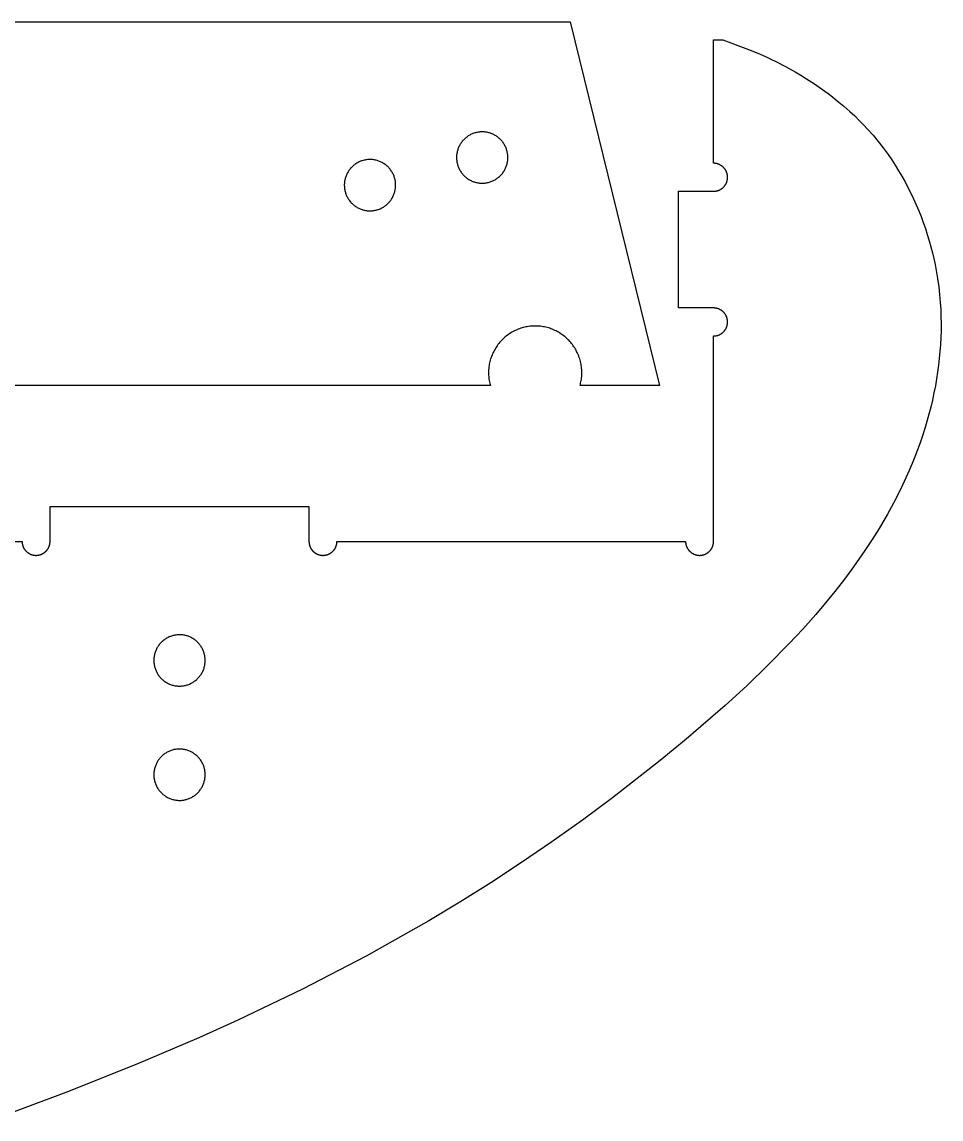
# Model space of a CAD drawing. Header units: millimetres. Extents: x 0 to 2500, y 0 to 1250.
# Drawn here: x 1076 to 1273, y 693.1 to 928.1 of the extents above; entities that cross this region are included whole.
import ezdxf

# ---------------------------------------------------------------- set-up
doc = ezdxf.new("R2010")
doc.units = ezdxf.units.MM
doc.header["$MEASUREMENT"] = 0
doc.layers.add('TAGLIO', color=56, linetype='Continuous', true_color=0x8b8b00)

msp = doc.modelspace()

# ---------------------------------------------------------------- linework, layer by layer
at = {"layer": 'TAGLIO'}
for points in [[(432.86, 928.12), (1193.46, 928.12)], [(1193.46, 928.12), (1212.66, 850.21)], [(1224.23, 924.28), (1226.25, 924.28)], [(1224.23, 897.84), (1224.23, 924.28)], [(1226.25, 924.28), (1231.73, 922.21)], [(1231.73, 922.21), (1233, 921.72), (1234.19, 921.22), (1235.37, 920.7), (1236.5, 920.18), (1237.61, 919.64), (1239.68, 918.57), (1241.71, 917.44), (1242.94, 916.71), (1244.15, 915.96), (1245.84, 914.88), (1247.39, 913.81), (1248.83, 912.76), (1249.73, 912.06), (1250.74, 911.25)], [(1250.74, 911.25), (1252.12, 910.11), (1253.47, 908.93), (1254.48, 907.99), (1255.46, 907.04), (1256.37, 906.11), (1257.25, 905.16), (1258.41, 903.85), (1259.53, 902.5), (1260.6, 901.12), (1261.63, 899.71), (1262.42, 898.57), (1263.17, 897.42), (1263.9, 896.25), (1264.6, 895.06), (1265.27, 893.86), (1265.91, 892.65), (1266.53, 891.42), (1267.11, 890.19), (1267.67, 888.94), (1268.2, 887.68), (1268.71, 886.42), (1269.18, 885.14), (1269.63, 883.85), (1270.05, 882.56), (1270.45, 881.26), (1270.81, 879.95), (1271.13, 878.69), (1271.43, 877.43), (1271.7, 876.16), (1271.95, 874.89), (1272.25, 873.13), (1272.49, 871.37), (1272.68, 869.7), (1272.83, 868.02), (1272.92, 866.53), (1272.98, 865.04), (1273, 863.55), (1272.99, 862.05), (1272.95, 860.55), (1272.87, 859.05), (1272.76, 857.55), (1272.62, 856.05), (1272.46, 854.58), (1272.26, 853.11), (1272.03, 851.64), (1271.78, 850.18), (1271.48, 848.65), (1271.15, 847.12), (1270.79, 845.6), (1270.4, 844.09), (1269.97, 842.54), (1269.51, 841.01), (1269.02, 839.48), (1268.51, 837.97), (1267.96, 836.47), (1267.39, 834.98), (1266.8, 833.5), (1266.18, 832.03), (1265.48, 830.46), (1264.75, 828.9), (1263.21, 825.82), (1261.51, 822.69), (1259.71, 819.61), (1258.21, 817.21), (1256.66, 814.85), (1254.24, 811.4), (1252.27, 808.74), (1250.24, 806.13), (1248.21, 803.65), (1246.14, 801.2), (1243.34, 798.04), (1240.46, 794.95), (1235.96, 790.36), (1231.33, 785.9), (1226.73, 781.68), (1218.34, 774.43), (1212.79, 769.86), (1202.58, 761.88), (1196.13, 757.1), (1189.58, 752.45), (1183.05, 748.01), (1176.45, 743.7), (1169.85, 739.57), (1163.17, 735.57), (1156.48, 731.72), (1149.73, 728), (1136.12, 720.93), (1122.22, 714.25), (1113.91, 710.49), (1100.6, 704.8), (1085.39, 698.74), (1070.03, 693.07)], [(1156.07, 892.85), (1156.08, 893.04), (1156.08, 893.23), (1156.07, 893.42), (1156.06, 893.61), (1156.04, 893.79), (1156.02, 893.98), (1155.99, 894.17), (1155.95, 894.35), (1155.9, 894.54), (1155.85, 894.72), (1155.79, 894.9), (1155.73, 895.08), (1155.66, 895.26), (1155.59, 895.43), (1155.5, 895.6), (1155.42, 895.77), (1155.32, 895.93), (1155.22, 896.1), (1155.12, 896.25), (1155.01, 896.41), (1154.9, 896.56), (1154.78, 896.71), (1154.65, 896.85), (1154.52, 896.99), (1154.39, 897.12), (1154.25, 897.25), (1154.1, 897.37), (1153.96, 897.49), (1153.8, 897.6), (1153.65, 897.71), (1153.49, 897.82), (1153.33, 897.91), (1153.16, 898.01), (1152.99, 898.09), (1152.82, 898.17), (1152.65, 898.25), (1152.47, 898.31), (1152.29, 898.38), (1152.11, 898.43), (1151.93, 898.48), (1151.74, 898.52), (1151.56, 898.56), (1151.37, 898.59), (1151.18, 898.62), (1150.99, 898.63), (1150.8, 898.64), (1150.61, 898.65), (1150.43, 898.65), (1150.24, 898.64), (1150.05, 898.62), (1149.86, 898.6), (1149.67, 898.57), (1149.49, 898.54), (1149.3, 898.5), (1149.12, 898.45), (1148.93, 898.4), (1148.76, 898.34), (1148.58, 898.27), (1148.4, 898.2), (1148.23, 898.12), (1148.06, 898.04), (1147.89, 897.95), (1147.73, 897.85), (1147.57, 897.75), (1147.41, 897.64), (1147.26, 897.53), (1147.11, 897.42), (1146.97, 897.29), (1146.82, 897.17), (1146.69, 897.03), (1146.56, 896.9), (1146.43, 896.76), (1146.31, 896.61), (1146.19, 896.46)], [(1146.19, 896.46), (1146.08, 896.31), (1145.97, 896.15), (1145.87, 895.99), (1145.78, 895.83), (1145.69, 895.66), (1145.6, 895.49), (1145.53, 895.32), (1145.46, 895.14), (1145.39, 894.97), (1145.33, 894.79), (1145.28, 894.6), (1145.23, 894.42), (1145.19, 894.24), (1145.15, 894.05), (1145.13, 893.86), (1145.11, 893.67), (1145.09, 893.48), (1145.08, 893.3), (1145.08, 893.11), (1145.09, 892.92), (1145.1, 892.73), (1145.11, 892.54), (1145.14, 892.35), (1145.17, 892.16), (1145.21, 891.98), (1145.25, 891.79), (1145.3, 891.61), (1145.36, 891.43), (1145.42, 891.25), (1145.49, 891.07), (1145.56, 890.9), (1145.64, 890.73), (1145.73, 890.56), (1145.82, 890.39), (1145.92, 890.23), (1146.02, 890.07), (1146.13, 889.92)], [(1224.23, 891.84), (1224.3, 891.84), (1224.37, 891.84), (1224.43, 891.85), (1224.5, 891.85), (1224.57, 891.86), (1224.64, 891.87), (1224.71, 891.88), (1224.78, 891.89), (1224.85, 891.91), (1224.92, 891.92), (1224.99, 891.94), (1225.06, 891.96), (1225.13, 891.98), (1225.2, 892), (1225.27, 892.03), (1225.34, 892.05), (1225.41, 892.08), (1225.47, 892.11), (1225.54, 892.14), (1225.61, 892.18), (1225.68, 892.21), (1225.74, 892.25), (1225.81, 892.29), (1225.87, 892.33), (1225.94, 892.37), (1226, 892.42), (1226.06, 892.46), (1226.12, 892.51), (1226.18, 892.56), (1226.24, 892.61), (1226.3, 892.67), (1226.35, 892.72), (1226.41, 892.78), (1226.46, 892.83), (1226.51, 892.89), (1226.56, 892.95), (1226.61, 893.01), (1226.66, 893.07), (1226.7, 893.14), (1226.74, 893.2), (1226.78, 893.26), (1226.82, 893.33), (1226.86, 893.4), (1226.9, 893.46), (1226.93, 893.53), (1226.96, 893.6), (1226.99, 893.67), (1227.02, 893.74), (1227.05, 893.81), (1227.07, 893.88), (1227.1, 893.95), (1227.12, 894.02), (1227.14, 894.09), (1227.15, 894.16), (1227.17, 894.23), (1227.18, 894.3), (1227.19, 894.37), (1227.2, 894.43), (1227.21, 894.5), (1227.22, 894.57), (1227.23, 894.64), (1227.23, 894.71), (1227.23, 894.78), (1227.23, 894.84), (1227.23, 894.91), (1227.23, 894.98), (1227.23, 895.04), (1227.22, 895.11), (1227.21, 895.18), (1227.2, 895.25), (1227.19, 895.32), (1227.18, 895.39), (1227.17, 895.46), (1227.15, 895.53), (1227.14, 895.6), (1227.12, 895.67), (1227.1, 895.74), (1227.07, 895.81), (1227.05, 895.88), (1227.02, 895.95), (1226.99, 896.02), (1226.96, 896.08), (1226.93, 896.15), (1226.9, 896.22), (1226.86, 896.29), (1226.82, 896.35), (1226.78, 896.42), (1226.74, 896.48), (1226.7, 896.55), (1226.66, 896.61), (1226.61, 896.67), (1226.56, 896.73), (1226.51, 896.79), (1226.46, 896.85), (1226.41, 896.91), (1226.35, 896.96), (1226.3, 897.02), (1226.24, 897.07), (1226.18, 897.12), (1226.12, 897.17), (1226.06, 897.22), (1226, 897.27), (1225.94, 897.31), (1225.87, 897.35), (1225.81, 897.39), (1225.74, 897.43), (1225.68, 897.47), (1225.61, 897.51), (1225.54, 897.54), (1225.47, 897.57), (1225.41, 897.6), (1225.34, 897.63), (1225.27, 897.66), (1225.2, 897.68), (1225.13, 897.71), (1225.06, 897.73), (1224.99, 897.75), (1224.92, 897.76), (1224.85, 897.78), (1224.78, 897.79), (1224.71, 897.8), (1224.64, 897.81), (1224.57, 897.82), (1224.5, 897.83), (1224.43, 897.84), (1224.37, 897.84), (1224.3, 897.84), (1224.23, 897.84)], [(1151.9, 887.81), (1152.08, 887.86), (1152.26, 887.91), (1152.44, 887.97), (1152.62, 888.04), (1152.79, 888.11), (1152.96, 888.19), (1153.13, 888.28), (1153.3, 888.37), (1153.46, 888.46), (1153.62, 888.57), (1153.78, 888.67), (1153.93, 888.79), (1154.08, 888.9), (1154.22, 889.03), (1154.36, 889.16), (1154.5, 889.29), (1154.63, 889.43), (1154.76, 889.57), (1154.88, 889.71), (1154.99, 889.86), (1155.1, 890.02), (1155.21, 890.17), (1155.31, 890.34), (1155.4, 890.5), (1155.49, 890.67), (1155.57, 890.84), (1155.65, 891.01), (1155.72, 891.19), (1155.78, 891.37), (1155.84, 891.55), (1155.89, 891.73), (1155.94, 891.91), (1155.98, 892.1), (1156.01, 892.28), (1156.04, 892.47), (1156.06, 892.66), (1156.07, 892.85)], [(1216.73, 866.84), (1216.73, 891.84)], [(1216.73, 891.84), (1224.23, 891.84)], [(1146.13, 889.92), (1146.24, 889.76), (1146.37, 889.62), (1146.49, 889.47), (1146.62, 889.33), (1146.76, 889.2), (1146.9, 889.06), (1147.04, 888.94), (1147.19, 888.82), (1147.34, 888.7), (1147.5, 888.59), (1147.66, 888.49), (1147.82, 888.39), (1147.99, 888.3), (1148.16, 888.21), (1148.34, 888.13), (1148.51, 888.05), (1148.69, 887.98), (1148.87, 887.92), (1149.06, 887.86), (1149.24, 887.81), (1149.43, 887.77), (1149.62, 887.73), (1149.8, 887.7), (1149.99, 887.68), (1150.19, 887.66), (1150.38, 887.65), (1150.57, 887.65), (1150.76, 887.65), (1150.95, 887.66), (1151.14, 887.68), (1151.33, 887.7), (1151.52, 887.73), (1151.71, 887.77), (1151.9, 887.81)], [(1224.23, 866.84), (1216.73, 866.84)], [(1224.23, 860.84), (1224.3, 860.84), (1224.37, 860.84), (1224.43, 860.85), (1224.5, 860.85), (1224.57, 860.86), (1224.64, 860.87), (1224.71, 860.88), (1224.78, 860.89), (1224.85, 860.91), (1224.92, 860.92), (1224.99, 860.94), (1225.06, 860.96), (1225.13, 860.98), (1225.2, 861), (1225.27, 861.03), (1225.34, 861.05), (1225.41, 861.08), (1225.47, 861.11), (1225.54, 861.14), (1225.61, 861.18), (1225.68, 861.21), (1225.74, 861.25), (1225.81, 861.29), (1225.87, 861.33), (1225.94, 861.37), (1226, 861.42), (1226.06, 861.46), (1226.12, 861.51), (1226.18, 861.56), (1226.24, 861.61), (1226.3, 861.67), (1226.35, 861.72), (1226.41, 861.78), (1226.46, 861.83), (1226.51, 861.89), (1226.56, 861.95), (1226.61, 862.01), (1226.66, 862.07), (1226.7, 862.14), (1226.74, 862.2), (1226.78, 862.26), (1226.82, 862.33), (1226.86, 862.4), (1226.9, 862.46), (1226.93, 862.53), (1226.96, 862.6), (1226.99, 862.67), (1227.02, 862.74), (1227.05, 862.81), (1227.07, 862.88), (1227.1, 862.95), (1227.12, 863.02), (1227.14, 863.09), (1227.15, 863.16), (1227.17, 863.23), (1227.18, 863.3), (1227.19, 863.37), (1227.2, 863.43), (1227.21, 863.5), (1227.22, 863.57), (1227.23, 863.64), (1227.23, 863.71), (1227.23, 863.78), (1227.23, 863.84), (1227.23, 863.91), (1227.23, 863.98), (1227.23, 864.04), (1227.22, 864.11), (1227.21, 864.18), (1227.2, 864.25), (1227.19, 864.32), (1227.18, 864.39), (1227.17, 864.46), (1227.15, 864.53), (1227.14, 864.6), (1227.12, 864.67), (1227.1, 864.74), (1227.07, 864.81), (1227.05, 864.88), (1227.02, 864.95), (1226.99, 865.02), (1226.96, 865.08), (1226.93, 865.15), (1226.9, 865.22), (1226.86, 865.29), (1226.82, 865.35), (1226.78, 865.42), (1226.74, 865.48), (1226.7, 865.55), (1226.66, 865.61), (1226.61, 865.67), (1226.56, 865.73), (1226.51, 865.79), (1226.46, 865.85), (1226.41, 865.91), (1226.35, 865.96), (1226.3, 866.02), (1226.24, 866.07), (1226.18, 866.12), (1226.12, 866.17), (1226.06, 866.22), (1226, 866.27), (1225.94, 866.31), (1225.87, 866.35), (1225.81, 866.39), (1225.74, 866.43), (1225.68, 866.47), (1225.61, 866.51), (1225.54, 866.54), (1225.47, 866.57), (1225.41, 866.6), (1225.34, 866.63), (1225.27, 866.66), (1225.2, 866.68), (1225.13, 866.71), (1225.06, 866.73), (1224.99, 866.75), (1224.92, 866.76), (1224.85, 866.78), (1224.78, 866.79), (1224.71, 866.8), (1224.64, 866.81), (1224.57, 866.82), (1224.5, 866.83), (1224.43, 866.84), (1224.37, 866.84), (1224.3, 866.84), (1224.23, 866.84)], [(1195.61, 850.21), (1195.68, 850.48), (1195.74, 850.76), (1195.8, 851.03), (1195.85, 851.31), (1195.9, 851.6), (1195.93, 851.88), (1195.96, 852.17), (1195.98, 852.46), (1195.99, 852.75), (1195.99, 853.04), (1195.99, 853.33), (1195.97, 853.62), (1195.95, 853.92), (1195.92, 854.21), (1195.88, 854.5), (1195.83, 854.79), (1195.77, 855.08), (1195.7, 855.37), (1195.63, 855.65), (1195.54, 855.93), (1195.45, 856.21), (1195.35, 856.49), (1195.25, 856.76), (1195.13, 857.03), (1195.01, 857.29), (1194.88, 857.55), (1194.75, 857.8), (1194.61, 858.05), (1194.46, 858.29), (1194.31, 858.53), (1194.15, 858.76), (1193.98, 858.99), (1193.81, 859.21), (1193.63, 859.43), (1193.44, 859.64), (1193.25, 859.85), (1193.05, 860.05), (1192.84, 860.25), (1192.63, 860.45), (1192.41, 860.64), (1192.19, 860.82), (1191.95, 861), (1191.72, 861.17), (1191.47, 861.33), (1191.23, 861.49), (1190.97, 861.64), (1190.72, 861.78), (1190.46, 861.92), (1190.19, 862.05), (1189.92, 862.17), (1189.65, 862.28), (1189.37, 862.38), (1189.1, 862.48), (1188.82, 862.56), (1188.54, 862.64), (1188.25, 862.71), (1187.97, 862.77), (1187.69, 862.83), (1187.4, 862.87), (1187.12, 862.91), (1186.84, 862.93), (1186.55, 862.95), (1186.27, 862.97), (1185.99, 862.97), (1185.71, 862.97), (1185.43, 862.95), (1185.15, 862.93), (1184.87, 862.91), (1184.58, 862.87), (1184.3, 862.83), (1184.01, 862.77), (1183.73, 862.71), (1183.45, 862.64), (1183.17, 862.56), (1182.89, 862.48), (1182.61, 862.38), (1182.34, 862.28), (1182.06, 862.17), (1181.8, 862.05), (1181.53, 861.92), (1181.27, 861.78), (1181.01, 861.64), (1180.76, 861.49), (1180.51, 861.33), (1180.27, 861.17), (1180.03, 861), (1179.8, 860.82), (1179.57, 860.64), (1179.35, 860.45), (1179.14, 860.25), (1178.93, 860.05), (1178.74, 859.85), (1178.54, 859.64), (1178.36, 859.43), (1178.18, 859.21), (1178.01, 858.99), (1177.84, 858.76), (1177.68, 858.53), (1177.53, 858.29), (1177.38, 858.05), (1177.24, 857.8), (1177.1, 857.55), (1176.97, 857.29), (1176.85, 857.03), (1176.74, 856.76), (1176.63, 856.49), (1176.53, 856.21), (1176.44, 855.93), (1176.36, 855.65), (1176.28, 855.37), (1176.22, 855.08), (1176.16, 854.79), (1176.11, 854.5), (1176.07, 854.21), (1176.04, 853.92), (1176.01, 853.62), (1176, 853.33), (1175.99, 853.04), (1176, 852.75), (1176.01, 852.46), (1176.03, 852.17), (1176.05, 851.88), (1176.09, 851.6), (1176.13, 851.31), (1176.18, 851.03), (1176.24, 850.76), (1176.31, 850.48), (1176.38, 850.21)], [(1224.23, 816.84), (1224.23, 860.84)], [(1176.38, 850.21), (449.1, 850.21)], [(1212.66, 850.21), (1195.61, 850.21)], [(1082, 816.84), (1082, 824.34)], [(1082, 824.34), (1137.5, 824.34)], [(1137.5, 824.34), (1137.5, 816.84)], [(977, 816.84), (1076, 816.84)], [(1076, 816.84), (1076, 816.78), (1076, 816.71), (1076.01, 816.64), (1076.01, 816.57), (1076.02, 816.5), (1076.03, 816.43), (1076.04, 816.37), (1076.05, 816.3), (1076.06, 816.23), (1076.08, 816.16), (1076.1, 816.09), (1076.12, 816.02), (1076.14, 815.95), (1076.16, 815.88), (1076.18, 815.81), (1076.21, 815.74), (1076.24, 815.67), (1076.27, 815.6), (1076.3, 815.53), (1076.34, 815.46), (1076.37, 815.4), (1076.41, 815.33), (1076.45, 815.26), (1076.49, 815.2), (1076.53, 815.14), (1076.58, 815.07), (1076.62, 815.01), (1076.67, 814.95), (1076.72, 814.89), (1076.77, 814.83), (1076.82, 814.78), (1076.88, 814.72), (1076.93, 814.67), (1076.99, 814.61), (1077.05, 814.56), (1077.11, 814.51), (1077.17, 814.46), (1077.23, 814.42), (1077.29, 814.37), (1077.36, 814.33), (1077.42, 814.29), (1077.49, 814.25), (1077.56, 814.21), (1077.62, 814.18), (1077.69, 814.14), (1077.76, 814.11), (1077.83, 814.08), (1077.9, 814.05), (1077.97, 814.03), (1078.03, 814), (1078.1, 813.98), (1078.17, 813.96), (1078.24, 813.94), (1078.31, 813.92), (1078.38, 813.91), (1078.45, 813.89), (1078.52, 813.88), (1078.59, 813.87), (1078.66, 813.86), (1078.73, 813.85), (1078.8, 813.85), (1078.87, 813.84), (1078.93, 813.84), (1079, 813.84), (1079.07, 813.84), (1079.13, 813.84), (1079.2, 813.85), (1079.27, 813.85), (1079.34, 813.86), (1079.41, 813.87), (1079.48, 813.88), (1079.55, 813.89), (1079.62, 813.91), (1079.69, 813.92), (1079.76, 813.94), (1079.83, 813.96), (1079.9, 813.98), (1079.97, 814), (1080.03, 814.03), (1080.1, 814.05), (1080.17, 814.08), (1080.24, 814.11), (1080.31, 814.14), (1080.38, 814.18), (1080.44, 814.21), (1080.51, 814.25), (1080.58, 814.29), (1080.64, 814.33), (1080.71, 814.37), (1080.77, 814.42), (1080.83, 814.46), (1080.89, 814.51), (1080.95, 814.56), (1081.01, 814.61), (1081.07, 814.67), (1081.12, 814.72), (1081.18, 814.78), (1081.23, 814.83), (1081.28, 814.89), (1081.33, 814.95), (1081.38, 815.01), (1081.42, 815.07), (1081.47, 815.14), (1081.51, 815.2), (1081.55, 815.26), (1081.59, 815.33), (1081.63, 815.4), (1081.66, 815.46), (1081.7, 815.53), (1081.73, 815.6), (1081.76, 815.67), (1081.79, 815.74), (1081.82, 815.81), (1081.84, 815.88), (1081.86, 815.95), (1081.88, 816.02), (1081.9, 816.09), (1081.92, 816.16), (1081.94, 816.23), (1081.95, 816.3), (1081.96, 816.37), (1081.97, 816.43), (1081.98, 816.5), (1081.99, 816.57), (1081.99, 816.64), (1082, 816.71), (1082, 816.78), (1082, 816.84)], [(1137.5, 816.84), (1137.5, 816.78), (1137.5, 816.71), (1137.51, 816.64), (1137.51, 816.57), (1137.52, 816.5), (1137.53, 816.43), (1137.54, 816.37), (1137.55, 816.3), (1137.56, 816.23), (1137.58, 816.16), (1137.6, 816.09), (1137.62, 816.02), (1137.64, 815.95), (1137.66, 815.88), (1137.68, 815.81), (1137.71, 815.74), (1137.74, 815.67), (1137.77, 815.6), (1137.8, 815.53), (1137.84, 815.46), (1137.87, 815.4), (1137.91, 815.33), (1137.95, 815.26), (1137.99, 815.2), (1138.03, 815.14), (1138.08, 815.07), (1138.12, 815.01), (1138.17, 814.95), (1138.22, 814.89), (1138.27, 814.83), (1138.32, 814.78), (1138.38, 814.72), (1138.43, 814.67), (1138.49, 814.61), (1138.55, 814.56), (1138.61, 814.51), (1138.67, 814.46), (1138.73, 814.42), (1138.79, 814.37), (1138.86, 814.33), (1138.92, 814.29), (1138.99, 814.25), (1139.06, 814.21), (1139.12, 814.18), (1139.19, 814.14), (1139.26, 814.11), (1139.33, 814.08), (1139.4, 814.05), (1139.47, 814.03), (1139.53, 814), (1139.6, 813.98), (1139.67, 813.96), (1139.74, 813.94), (1139.81, 813.92), (1139.88, 813.91), (1139.95, 813.89), (1140.02, 813.88), (1140.09, 813.87), (1140.16, 813.86), (1140.23, 813.85), (1140.3, 813.85), (1140.37, 813.84), (1140.43, 813.84), (1140.5, 813.84), (1140.57, 813.84), (1140.63, 813.84), (1140.7, 813.85), (1140.77, 813.85), (1140.84, 813.86), (1140.91, 813.87), (1140.98, 813.88), (1141.05, 813.89), (1141.12, 813.91), (1141.19, 813.92), (1141.26, 813.94), (1141.33, 813.96), (1141.4, 813.98), (1141.47, 814), (1141.53, 814.03), (1141.6, 814.05), (1141.67, 814.08), (1141.74, 814.11), (1141.81, 814.14), (1141.88, 814.18), (1141.94, 814.21), (1142.01, 814.25), (1142.08, 814.29), (1142.14, 814.33), (1142.21, 814.37), (1142.27, 814.42), (1142.33, 814.46), (1142.39, 814.51), (1142.45, 814.56), (1142.51, 814.61), (1142.57, 814.67), (1142.62, 814.72), (1142.68, 814.78), (1142.73, 814.83), (1142.78, 814.89), (1142.83, 814.95), (1142.88, 815.01), (1142.92, 815.07), (1142.97, 815.14), (1143.01, 815.2), (1143.05, 815.26), (1143.09, 815.33), (1143.13, 815.4), (1143.16, 815.46), (1143.2, 815.53), (1143.23, 815.6), (1143.26, 815.67), (1143.29, 815.74), (1143.32, 815.81), (1143.34, 815.88), (1143.36, 815.95), (1143.38, 816.02), (1143.4, 816.09), (1143.42, 816.16), (1143.44, 816.23), (1143.45, 816.3), (1143.46, 816.37), (1143.47, 816.43), (1143.48, 816.5), (1143.49, 816.57), (1143.49, 816.64), (1143.5, 816.71), (1143.5, 816.78), (1143.5, 816.84)], [(1143.5, 816.84), (1218.23, 816.84)], [(1218.23, 816.84), (1218.23, 816.78), (1218.23, 816.71), (1218.24, 816.64), (1218.24, 816.57), (1218.25, 816.5), (1218.26, 816.43), (1218.27, 816.37), (1218.28, 816.3), (1218.3, 816.23), (1218.31, 816.16), (1218.33, 816.09), (1218.35, 816.02), (1218.37, 815.95), (1218.39, 815.88), (1218.42, 815.81), (1218.44, 815.74), (1218.47, 815.67), (1218.5, 815.6), (1218.53, 815.53), (1218.57, 815.46), (1218.6, 815.4), (1218.64, 815.33), (1218.68, 815.26), (1218.72, 815.2), (1218.76, 815.14), (1218.81, 815.07), (1218.85, 815.01), (1218.9, 814.95), (1218.95, 814.89), (1219, 814.83), (1219.06, 814.78), (1219.11, 814.72), (1219.17, 814.67), (1219.22, 814.61), (1219.28, 814.56), (1219.34, 814.51), (1219.4, 814.46), (1219.46, 814.42), (1219.53, 814.37), (1219.59, 814.33), (1219.65, 814.29), (1219.72, 814.25), (1219.79, 814.21), (1219.85, 814.18), (1219.92, 814.14), (1219.99, 814.11), (1220.06, 814.08), (1220.13, 814.05), (1220.2, 814.03), (1220.27, 814), (1220.34, 813.98), (1220.41, 813.96), (1220.48, 813.94), (1220.55, 813.92), (1220.62, 813.91), (1220.69, 813.89), (1220.76, 813.88), (1220.82, 813.87), (1220.89, 813.86), (1220.96, 813.85), (1221.03, 813.85), (1221.1, 813.84), (1221.17, 813.84), (1221.23, 813.84), (1221.3, 813.84), (1221.37, 813.84), (1221.43, 813.85), (1221.5, 813.85), (1221.57, 813.86), (1221.64, 813.87), (1221.71, 813.88), (1221.78, 813.89), (1221.85, 813.91), (1221.92, 813.92), (1221.99, 813.94), (1222.06, 813.96), (1222.13, 813.98), (1222.2, 814), (1222.27, 814.03), (1222.34, 814.05), (1222.41, 814.08), (1222.47, 814.11), (1222.54, 814.14), (1222.61, 814.18), (1222.68, 814.21), (1222.74, 814.25), (1222.81, 814.29), (1222.87, 814.33), (1222.94, 814.37), (1223, 814.42), (1223.06, 814.46), (1223.12, 814.51), (1223.18, 814.56), (1223.24, 814.61), (1223.3, 814.67), (1223.35, 814.72), (1223.41, 814.78), (1223.46, 814.83), (1223.51, 814.89), (1223.56, 814.95), (1223.61, 815.01), (1223.66, 815.07), (1223.7, 815.14), (1223.74, 815.2), (1223.78, 815.26), (1223.82, 815.33), (1223.86, 815.4), (1223.9, 815.46), (1223.93, 815.53), (1223.96, 815.6), (1223.99, 815.67), (1224.02, 815.74), (1224.05, 815.81), (1224.07, 815.88), (1224.1, 815.95), (1224.12, 816.02), (1224.14, 816.09), (1224.15, 816.16), (1224.17, 816.23), (1224.18, 816.3), (1224.19, 816.37), (1224.2, 816.43), (1224.21, 816.5), (1224.22, 816.57), (1224.23, 816.64), (1224.23, 816.71), (1224.23, 816.78), (1224.23, 816.84)]]:
    msp.add_lwpolyline(points, dxfattribs=at)
for points in [[(1180.07, 898.28), (1180.1, 898.47), (1180.12, 898.66), (1180.13, 898.85), (1180.13, 899.04), (1180.13, 899.23), (1180.12, 899.43), (1180.1, 899.62), (1180.08, 899.81), (1180.05, 899.99), (1180.02, 900.18), (1179.98, 900.37), (1179.93, 900.55), (1179.87, 900.74), (1179.81, 900.92), (1179.75, 901.1), (1179.67, 901.27), (1179.59, 901.45), (1179.51, 901.62), (1179.42, 901.78), (1179.32, 901.95), (1179.22, 902.11), (1179.11, 902.27), (1179, 902.42), (1178.88, 902.57), (1178.75, 902.72), (1178.63, 902.86), (1178.49, 902.99), (1178.35, 903.12), (1178.21, 903.25), (1178.06, 903.37), (1177.91, 903.49), (1177.76, 903.6), (1177.6, 903.71), (1177.44, 903.81), (1177.27, 903.9), (1177.1, 903.99), (1176.93, 904.07), (1176.75, 904.15), (1176.58, 904.22), (1176.4, 904.28), (1176.21, 904.34), (1176.03, 904.39), (1175.85, 904.44), (1175.66, 904.48), (1175.47, 904.51), (1175.28, 904.54), (1175.09, 904.56), (1174.9, 904.57), (1174.71, 904.57), (1174.52, 904.57), (1174.33, 904.57), (1174.14, 904.55), (1173.95, 904.53), (1173.76, 904.51), (1173.57, 904.47), (1173.38, 904.43), (1173.2, 904.39), (1173.02, 904.33), (1172.83, 904.27), (1172.66, 904.21), (1172.48, 904.14), (1172.3, 904.06), (1172.13, 903.98), (1171.96, 903.89), (1171.8, 903.79), (1171.64, 903.69), (1171.48, 903.58), (1171.32, 903.47), (1171.17, 903.35), (1171.03, 903.23), (1170.88, 903.1), (1170.75, 902.97), (1170.61, 902.83), (1170.49, 902.69), (1170.36, 902.55), (1170.25, 902.39), (1170.13, 902.24), (1170.03, 902.08), (1169.92, 901.92), (1169.83, 901.76), (1169.74, 901.59), (1169.65, 901.42), (1169.58, 901.24), (1169.5, 901.07), (1169.44, 900.89), (1169.38, 900.71), (1169.32, 900.52), (1169.28, 900.34), (1169.24, 900.15), (1169.2, 899.96), (1169.18, 899.77), (1169.15, 899.58), (1169.14, 899.39), (1169.13, 899.2), (1169.13, 899.01), (1169.14, 898.82), (1169.15, 898.63), (1169.17, 898.44), (1169.19, 898.25), (1169.22, 898.06), (1169.26, 897.88), (1169.31, 897.69), (1169.36, 897.51), (1169.42, 897.32), (1169.48, 897.14), (1169.55, 896.97), (1169.63, 896.79), (1169.71, 896.62), (1169.8, 896.45), (1169.89, 896.28), (1169.99, 896.12), (1170.1, 895.96), (1170.21, 895.81), (1170.32, 895.65), (1170.45, 895.51), (1170.57, 895.36), (1170.7, 895.23), (1170.84, 895.09), (1170.98, 894.96), (1171.12, 894.84), (1171.27, 894.72), (1171.43, 894.61), (1171.58, 894.5), (1171.74, 894.39), (1171.91, 894.3), (1172.08, 894.2), (1172.25, 894.12), (1172.42, 894.04), (1172.6, 893.97), (1172.77, 893.9), (1172.96, 893.84), (1173.14, 893.78), (1173.32, 893.73), (1173.51, 893.69), (1173.7, 893.66), (1173.89, 893.63), (1174.08, 893.6), (1174.27, 893.59), (1174.46, 893.58), (1174.65, 893.58), (1174.84, 893.58), (1175.03, 893.59), (1175.22, 893.61), (1175.41, 893.63), (1175.6, 893.66), (1175.78, 893.7), (1175.97, 893.74), (1176.15, 893.79), (1176.34, 893.85), (1176.52, 893.91), (1176.7, 893.98), (1176.87, 894.05), (1177.04, 894.13), (1177.21, 894.22), (1177.38, 894.31), (1177.54, 894.41), (1177.7, 894.51), (1177.86, 894.62), (1178.01, 894.74), (1178.16, 894.86), (1178.31, 894.98), (1178.45, 895.11), (1178.58, 895.25), (1178.71, 895.39), (1178.84, 895.53), (1178.96, 895.68), (1179.07, 895.83), (1179.18, 895.99), (1179.29, 896.15), (1179.39, 896.31), (1179.48, 896.48), (1179.57, 896.65), (1179.65, 896.82), (1179.72, 897), (1179.79, 897.17), (1179.85, 897.35), (1179.91, 897.54), (1179.96, 897.72), (1180.01, 897.91), (1180.04, 898.09)], [(1107.68, 796.42), (1107.5, 796.35), (1107.33, 796.27), (1107.16, 796.18), (1106.99, 796.09), (1106.83, 795.99), (1106.67, 795.88), (1106.51, 795.77), (1106.36, 795.66), (1106.21, 795.54), (1106.07, 795.41), (1105.93, 795.28), (1105.79, 795.15), (1105.66, 795.01), (1105.54, 794.86), (1105.42, 794.72), (1105.3, 794.56), (1105.19, 794.41), (1105.09, 794.25), (1104.99, 794.08), (1104.9, 793.92), (1104.81, 793.75), (1104.73, 793.57), (1104.65, 793.4), (1104.59, 793.22), (1104.52, 793.04), (1104.47, 792.86), (1104.42, 792.67), (1104.37, 792.49), (1104.34, 792.3), (1104.31, 792.11), (1104.28, 791.92), (1104.26, 791.73), (1104.25, 791.54), (1104.25, 791.35), (1104.25, 791.16), (1104.26, 790.97), (1104.28, 790.78), (1104.3, 790.59), (1104.33, 790.4), (1104.36, 790.21), (1104.41, 790.03), (1104.45, 789.84), (1104.51, 789.66), (1104.57, 789.48), (1104.64, 789.3), (1104.71, 789.12), (1104.79, 788.95), (1104.88, 788.78), (1104.97, 788.61), (1105.06, 788.45), (1105.17, 788.29), (1105.28, 788.13), (1105.39, 787.98), (1105.51, 787.83), (1105.63, 787.68), (1105.76, 787.54), (1105.89, 787.4), (1106.03, 787.27), (1106.18, 787.15), (1106.32, 787.02), (1106.47, 786.91), (1106.63, 786.8), (1106.79, 786.69), (1106.95, 786.59), (1107.12, 786.5), (1107.29, 786.41), (1107.46, 786.33), (1107.63, 786.25), (1107.81, 786.18), (1107.99, 786.12), (1108.17, 786.06), (1108.36, 786.01), (1108.54, 785.96), (1108.73, 785.92), (1108.92, 785.89), (1109.11, 785.86), (1109.3, 785.85), (1109.49, 785.83), (1109.68, 785.83), (1109.87, 785.83), (1110.06, 785.84), (1110.25, 785.85), (1110.44, 785.87), (1110.63, 785.9), (1110.82, 785.93), (1111, 785.97), (1111.19, 786.02), (1111.37, 786.07), (1111.55, 786.13), (1111.73, 786.2), (1111.91, 786.27), (1112.08, 786.35), (1112.26, 786.43), (1112.42, 786.52), (1112.59, 786.62), (1112.75, 786.72), (1112.91, 786.82), (1113.06, 786.94), (1113.21, 787.05), (1113.36, 787.18), (1113.5, 787.31), (1113.64, 787.44), (1113.77, 787.58), (1113.9, 787.72), (1114.02, 787.86), (1114.14, 788.01), (1114.25, 788.17), (1114.36, 788.33), (1114.46, 788.49), (1114.56, 788.65), (1114.65, 788.82), (1114.73, 788.99), (1114.81, 789.17), (1114.88, 789.34), (1114.95, 789.52), (1115.01, 789.7), (1115.06, 789.89), (1115.11, 790.07), (1115.15, 790.26), (1115.18, 790.45), (1115.21, 790.64), (1115.23, 790.83), (1115.24, 791.02), (1115.25, 791.21), (1115.25, 791.4), (1115.24, 791.59), (1115.23, 791.78), (1115.21, 791.97), (1115.19, 792.16), (1115.15, 792.35), (1115.12, 792.53), (1115.07, 792.72), (1115.02, 792.9), (1114.96, 793.09), (1114.9, 793.27), (1114.83, 793.44), (1114.75, 793.62), (1114.67, 793.79), (1114.58, 793.96), (1114.48, 794.12), (1114.38, 794.29), (1114.28, 794.45), (1114.17, 794.6), (1114.05, 794.75), (1113.93, 794.9), (1113.8, 795.04), (1113.67, 795.18), (1113.54, 795.32), (1113.4, 795.44), (1113.25, 795.57), (1113.1, 795.69), (1112.95, 795.8), (1112.79, 795.91), (1112.63, 796.01), (1112.47, 796.11), (1112.3, 796.2), (1112.13, 796.29), (1111.95, 796.37), (1111.78, 796.44), (1111.6, 796.51), (1111.42, 796.57), (1111.23, 796.62), (1111.05, 796.67), (1110.86, 796.71), (1110.68, 796.75), (1110.49, 796.78), (1110.3, 796.8), (1110.11, 796.82), (1109.92, 796.82), (1109.73, 796.83), (1109.53, 796.82), (1109.34, 796.81), (1109.15, 796.79), (1108.96, 796.77), (1108.78, 796.74), (1108.59, 796.7), (1108.4, 796.66), (1108.22, 796.61), (1108.04, 796.55), (1107.86, 796.49)], [(1107.68, 761.75), (1107.86, 761.68), (1108.04, 761.62), (1108.22, 761.56), (1108.4, 761.51), (1108.59, 761.47), (1108.78, 761.43), (1108.96, 761.4), (1109.15, 761.37), (1109.34, 761.36), (1109.54, 761.35), (1109.73, 761.34), (1109.92, 761.34), (1110.11, 761.35), (1110.3, 761.37), (1110.49, 761.39), (1110.68, 761.42), (1110.86, 761.46), (1111.05, 761.5), (1111.23, 761.55), (1111.42, 761.6), (1111.6, 761.66), (1111.78, 761.73), (1111.95, 761.8), (1112.13, 761.88), (1112.3, 761.97), (1112.47, 762.06), (1112.63, 762.16), (1112.79, 762.26), (1112.95, 762.37), (1113.1, 762.48), (1113.25, 762.6), (1113.4, 762.72), (1113.54, 762.85), (1113.67, 762.99), (1113.8, 763.12), (1113.93, 763.27), (1114.05, 763.42), (1114.17, 763.57), (1114.28, 763.72), (1114.39, 763.88), (1114.49, 764.04), (1114.58, 764.21), (1114.67, 764.38), (1114.75, 764.55), (1114.83, 764.73), (1114.9, 764.9), (1114.96, 765.08), (1115.02, 765.27), (1115.07, 765.45), (1115.12, 765.63), (1115.15, 765.82), (1115.19, 766.01), (1115.21, 766.2), (1115.23, 766.39), (1115.24, 766.58), (1115.25, 766.77), (1115.25, 766.96), (1115.24, 767.15), (1115.23, 767.34), (1115.21, 767.53), (1115.18, 767.72), (1115.15, 767.91), (1115.11, 768.1), (1115.06, 768.28), (1115.01, 768.46), (1114.95, 768.65), (1114.88, 768.82), (1114.81, 769), (1114.73, 769.18), (1114.65, 769.35), (1114.56, 769.52), (1114.46, 769.68), (1114.36, 769.84), (1114.25, 770), (1114.14, 770.16), (1114.02, 770.31), (1113.9, 770.45), (1113.77, 770.59), (1113.64, 770.73), (1113.5, 770.86), (1113.36, 770.99), (1113.21, 771.11), (1113.06, 771.23), (1112.91, 771.34), (1112.75, 771.45), (1112.59, 771.55), (1112.42, 771.65), (1112.26, 771.74), (1112.08, 771.82), (1111.91, 771.9), (1111.73, 771.97), (1111.55, 772.04), (1111.37, 772.1), (1111.19, 772.15), (1111, 772.2), (1110.82, 772.24), (1110.63, 772.27), (1110.44, 772.3), (1110.25, 772.32), (1110.06, 772.33), (1109.87, 772.34), (1109.68, 772.34), (1109.49, 772.34), (1109.3, 772.32), (1109.11, 772.3), (1108.92, 772.28), (1108.73, 772.25), (1108.54, 772.21), (1108.36, 772.16), (1108.17, 772.11), (1107.99, 772.05), (1107.81, 771.99), (1107.63, 771.92), (1107.46, 771.84), (1107.29, 771.76), (1107.12, 771.67), (1106.95, 771.58), (1106.79, 771.48), (1106.63, 771.37), (1106.48, 771.26), (1106.32, 771.14), (1106.18, 771.02), (1106.03, 770.9), (1105.9, 770.76), (1105.76, 770.63), (1105.63, 770.49), (1105.51, 770.34), (1105.39, 770.19), (1105.28, 770.04), (1105.17, 769.88), (1105.06, 769.72), (1104.97, 769.56), (1104.88, 769.39), (1104.79, 769.22), (1104.71, 769.05), (1104.64, 768.87), (1104.57, 768.69), (1104.51, 768.51), (1104.45, 768.33), (1104.41, 768.14), (1104.36, 767.96), (1104.33, 767.77), (1104.3, 767.58), (1104.28, 767.39), (1104.26, 767.2), (1104.25, 767.01), (1104.25, 766.82), (1104.25, 766.63), (1104.26, 766.44), (1104.28, 766.25), (1104.31, 766.06), (1104.34, 765.87), (1104.37, 765.68), (1104.42, 765.5), (1104.47, 765.31), (1104.52, 765.13), (1104.59, 764.95), (1104.66, 764.77), (1104.73, 764.59), (1104.81, 764.42), (1104.9, 764.25), (1104.99, 764.09), (1105.09, 763.92), (1105.19, 763.76), (1105.3, 763.61), (1105.42, 763.45), (1105.54, 763.3), (1105.66, 763.16), (1105.79, 763.02), (1105.93, 762.89), (1106.07, 762.76), (1106.21, 762.63), (1106.36, 762.51), (1106.51, 762.4), (1106.67, 762.29), (1106.83, 762.18), (1106.99, 762.08), (1107.16, 761.99), (1107.33, 761.9), (1107.5, 761.82)]]:
    msp.add_lwpolyline(points, close=True, dxfattribs=at)

doc.saveas('drawing.dxf')
